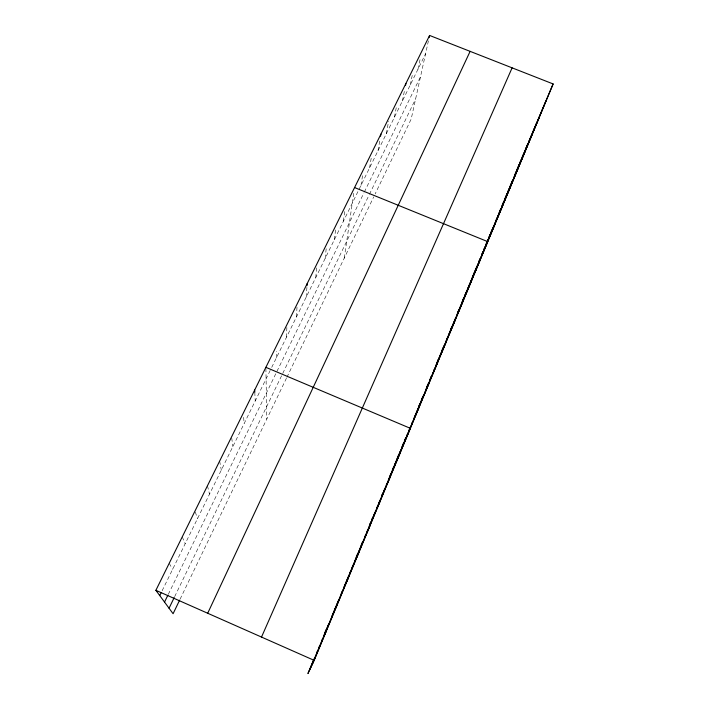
<?xml version="1.0" encoding="UTF-8"?>
<svg xmlns="http://www.w3.org/2000/svg" width="709" height="709" viewBox="0 0 709 709"><rect width="100%" height="100%" fill="white"/><g stroke="black" fill="none" stroke-linecap="round" stroke-linejoin="round"><path stroke-width="0.53" stroke-dasharray="3.54 2.66" d="M276.404 357.797L276.475 351.23M286.525 337.165L286.923 325.653M296.459 316.914L297.124 304.967M306.208 297.053L307.059 285.63M315.771 277.565L316.657 267.905M325.156 258.43L326.255 248.159M334.364 239.651L335.649 229.087M343.413 221.217L344.866 210.369M344.237 258.156L353.809 192.742M361.014 185.333L362.848 173.652M369.584 167.865L371.578 155.936M378.003 150.698L379.838 140.329M386.281 133.841L388.629 121.159M394.408 117.269L396.694 105.437M402.402 100.979L404.467 90.69M410.254 84.965L412.647 73.461M417.982 69.225L420.481 57.553M428.422 40.83L411.176 119.085L375.158 193.92M180.104 599.158L286.427 378.26M286.897 377.285L373.74 196.863M174.671 596.615L368.946 195.329M369.416 194.363L415.616 98.923M168.308 594.337L363.877 192.972M364.337 192.033L420.499 76.758M162.131 590.73L271.246 368.317M271.715 367.368L425.577 53.742M169.212 563.292L172.606 569.38M182.248 536.873L185.173 543.75M195.303 511.987L197.483 518.669M207.453 485.771L209.518 494.129M219.648 461.054L221.314 470.102M231.719 437.94L232.853 446.573M243.621 417.326L244.153 423.53M254.797 392.21L255.231 400.957M265.902 368.379L266.77 419.09"/><path stroke-width="1.06" d="M307.059 285.63L307.219 283.547M380.565 136.181L380.937 134.107M405.495 85.541L405.911 83.476M429.131 37.604L429.601 35.45L553.117 83.946L314.158 660.363L307.936 673.55L313.777 659.476M312.758 663.332L324.057 636.079M424.079 394.842L324.465 635.087L325.83 632.206M545.859 101.148L424.496 393.841L428.759 383.932M324.899 632.667L326.122 629.716M356.086 557.478L357.327 554.491M361.049 545.522L362.29 542.536M369.646 524.811L370.86 521.877M371.667 519.927L372.89 516.994M381.61 495.963L382.86 492.941M389.418 477.148L390.641 474.188M392.281 470.244L393.513 467.275M397.2 458.386L398.431 455.417M402.207 446.324L403.474 443.258M404.325 441.211L405.601 438.144M418.505 407.037L419.737 404.077M421.368 400.124L422.599 397.164M427.048 386.449L428.254 383.534M429.867 379.652L431.072 376.745M436.921 362.636L438.18 359.614M441.884 350.68L443.116 347.711M450.437 330.057L451.651 327.133M457.482 313.086L458.741 310.037M462.498 300.988L463.739 297.993M464.572 295.999L465.813 293.003M472.362 277.219L474.401 272.309M475.198 270.368L476.404 267.47M478.814 261.674L480.011 258.776M481.633 254.859L482.891 251.828M483.733 249.807L484.991 246.776M485.833 244.756L487.925 239.695M488.749 237.71L489.99 234.723M490.814 232.729L492.055 229.751M495.751 220.836L496.974 217.902M498.595 213.985L500.625 209.084M501.431 207.143L503.434 202.322M505.038 198.458L507.032 193.637M507.857 191.66L509.115 188.621M509.957 186.6L512.474 180.52M514.982 174.494L516.223 171.498M517.047 169.504L519.121 164.515M309.399 670.457L314.805 657.42M316.471 653.406L317.712 650.401M318.545 648.389L319.794 645.385M321.425 641.45L322.648 638.508M323.464 636.54L328.356 624.744M332.069 615.802L333.319 612.789M334.143 610.786L335.392 607.773M336.226 605.77L338.308 600.753M341.197 593.788L342.42 590.836M344.051 586.91L348.943 575.105M349.759 573.138L351.017 570.125M351.85 568.113L353.933 563.079M354.766 561.067L356.024 558.054M356.857 556.042L359.357 550.007M359.764 549.014L360.996 546.054M361.812 544.087L363.043 541.127M364.674 537.183L365.906 534.223M366.721 532.246L367.953 529.286M369.185 526.3L370.869 522.258M371.711 520.238L372.969 517.198M373.803 515.177L375.061 512.146M376.745 508.096L378.003 505.065M378.819 503.08L380.059 500.102M381.708 496.132L382.94 493.154M383.764 491.169L384.996 488.191M386.228 485.222L387.052 483.237M388.319 480.17L390.012 476.094M390.863 474.055L392.13 470.998M392.981 468.959L395.516 462.835M400.594 450.596L395.941 461.816L397.155 458.98M401.436 448.558L403.554 443.453M404.405 441.415L405.645 438.41M406.479 436.398L407.728 433.394M408.561 431.391L410.635 426.384M411.468 424.381L412.718 421.376M413.533 419.409L420.472 402.677M420.88 401.693L423.406 395.587M425.941 389.48L427.633 385.412M430.558 378.358L431.799 375.362M433.456 371.365L434.706 368.361M435.53 366.367L436.779 363.363M437.994 360.42L444.516 344.698M446.209 340.621L447.476 337.564M448.318 335.525L451.704 327.372M452.129 326.353L455.869 317.34M457.11 314.335L464.51 296.504M465.326 294.536L466.549 291.585L465.299 294.51M468.162 287.694L472.983 276.076M474.188 273.169L475.863 269.136M476.696 267.116L477.955 264.094M478.788 262.082L480.046 259.051M481.712 255.036L482.944 252.058M483.768 250.082L485 247.104M485.825 245.119L487.881 240.165M488.288 239.172L493.553 226.49M494.359 224.54L495.166 222.591M497.284 217.495L498.551 214.437M499.393 212.399L500.669 209.341M502.353 205.273L512.687 180.361M513.502 178.384L514.734 175.424M515.142 174.432L521.186 159.862M522.01 157.877L527.514 144.609L525.91 148.403M311.029 666.992L321.868 640.865M322.276 639.881L332.477 615.279M332.893 614.278L342.447 591.235M342.864 590.234L347.525 578.987M348.376 576.94L353.038 565.693M353.454 564.692L363.008 541.667M363.416 540.683L366.668 532.831M367.484 530.873L372.367 519.103M372.766 518.119L391.315 473.408M391.722 472.424L418.257 408.428M418.682 407.409L466.619 291.833M467.036 290.814L488.51 239.03M488.918 238.056L495.671 221.757M496.096 220.738L502.743 204.724M503.16 203.722L509.691 187.974M510.099 186.99L516.923 170.532M517.34 169.522L523.215 155.36M523.632 154.349L536.722 122.772L532.255 133.363M519.945 162.521L521.124 159.729M522.303 156.928L523.88 153.206M529.118 140.799L531.865 134.293M537.138 121.806L553.117 83.946M532.459 133.46L539.487 116.834M518.589 166.899L525.36 150.893M525.582 150.042L532.486 133.709M511.473 184.065L518.111 168.387M496.867 219.303L503.204 204.334M504.232 201.524L510.728 186.201M489.361 237.4L495.547 222.812M462.038 302.202L463.642 298.418M466.956 290.601L470.111 283.175M470.501 282.244L487.748 241.636L354.571 187.548M473.94 274.596L479.798 260.806M466.017 293.703L471.698 280.347M457.943 313.174L463.438 300.27M449.719 333.017L455.018 320.574M441.335 353.233L446.44 341.277M432.791 373.838L437.683 362.396M415.199 416.254L419.648 405.902M394.417 465.343L395.56 462.702M398.378 456.144L410.351 428.325L265.884 367.333M396.623 461.063L400.576 451.917M386.91 484.495L390.588 476.005M376.984 508.433L380.378 500.625M366.845 532.876L369.947 525.786M261.515 637.063L512.111 67.842M356.494 557.841L359.286 551.505M345.921 583.356L348.385 577.8M335.109 609.421L337.236 604.697M207.702 613.25L470.12 51.358M179.634 600.124L173.093 613.719L155.883 590.322L429.601 35.45M169.052 608.225L174.201 597.59M164.532 602.083L167.829 595.303M159.747 595.578L161.173 592.671M155.883 590.322L314.158 660.363M254.691 390.021L254.797 392.21"/></g></svg>
